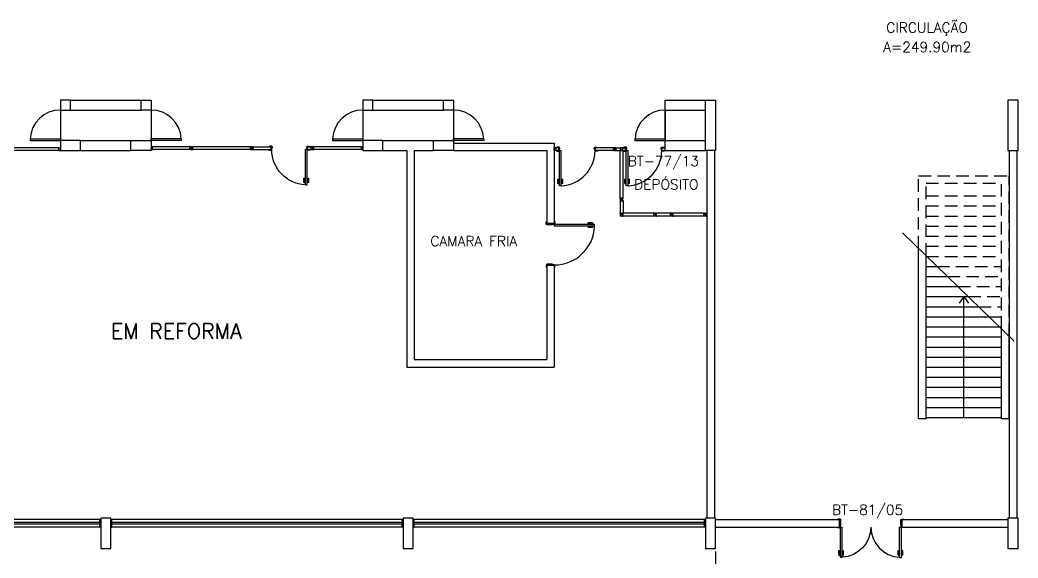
# Model space of a CAD drawing. Header units: millimetres. Extents: x 2069 to 2250, y 1124 to 1284.
# Drawn here: x 2136.39 to 2156.19, y 1190.8 to 1201.48 of the extents above; entities that cross this region are included whole.
import ezdxf

# ---------------------------------------------------------------- set-up
doc = ezdxf.new("R2010")
doc.units = ezdxf.units.MM
doc.linetypes.add('HIDDEN', pattern=[0.375, 0.25, -0.125])
for name, color, linetype in [('ALV', 2, 'Continuous'), ('DIV', 2, 'Continuous'), ('DIV2', 2, 'Continuous'), ('ENDEREÇO', 2, 'Continuous'), ('JANELA', 1, 'Continuous'), ('MACANETA', 1, 'Continuous'), ('MARCO', 2, 'Continuous'), ('PILARES', 3, 'Continuous'), ('PISO', 1, 'Continuous'), ('PORTA', 2, 'Continuous'), ('PROJ', 1, 'HIDDEN'), ('TEXTO', 2, 'Continuous'), ('ÁREA', 2, 'Continuous')]:
    doc.layers.add(name, color=color, linetype=linetype)
doc.styles.get("Standard").update_dxf_attribs({"font": 'arial.ttf'})
doc.styles.add('UNB-100', font='simplex.shx', dxfattribs={"height": 0.2})
doc.styles.add('UNB1-100', font='simplex.shx', dxfattribs={"height": 0.2})
doc.dimstyles.get("Standard").update_dxf_attribs({"dimtxt": 0.18, "dimasz": 0.18, "dimexe": 0.18, "dimexo": 0.0625, "dimgap": 0.09, "dimtad": 0, "dimtih": 1, "dimtoh": 1, "dimdec": 4, "dimzin": 0, "dimdsep": 46, "dimtxsty": 'Standard', "dimcen": 0.09, "dimadec": 0, "dimazin": 0, "dimtfac": 1, "dimtdec": 4, "dimtofl": 0, "dimtmove": 0, "dimatfit": 3, "dimfxl": 1, "dimtolj": 1, "dimtzin": 0, "dimarcsym": 0})

# ---------------------------------------------------------------- blocks, each defined once
blk = doc.blocks.new('DOOR-80')
at = {"layer": 'MACANETA', "color": 1}
for p, q in [((-0.08, -0.755), (-0.08, -0.665)), ((-0.08, -0.665), (-0.075, -0.665)), ((-0.08, -0.755), (-0.053, -0.755)), ((-0.075, -0.755), (-0.075, -0.665)), ((-0.075, -0.735), (-0.053, -0.735)), ((-0.053, -0.728), (-0.05, -0.728)), ((-0.053, -0.763), (-0.053, -0.728)), ((-0.053, -0.763), (-0.05, -0.763)), ((-0.012, -0.728), (-0.015, -0.728)), ((-0.012, -0.763), (-0.015, -0.763)), ((-0.012, -0.763), (-0.012, -0.728)), ((0.01, -0.735), (-0.012, -0.735)), ((0.015, -0.755), (-0.012, -0.755)), ((0.01, -0.755), (0.01, -0.665)), ((0.015, -0.665), (0.01, -0.665)), ((0.015, -0.755), (0.015, -0.665))]:
    blk.add_line(p, q, dxfattribs=at)
at = {"layer": 'PORTA'}
for p, q in [((-0.05, -0.8), (-0.05, 0)), ((-0.015, 0), (-0.05, 0)), ((-0.015, -0.8), (-0.015, 0)), ((-0.05, -0.8), (-0.015, -0.8))]:
    blk.add_line(p, q, dxfattribs=at)
at = {"layer": 'PORTA', "color": 1}
blk.add_arc((-0.02, 0), 0.8, 180, 267.8509, dxfattribs=at)
blk = doc.blocks.new('PL6')
for p, q in [((0, -0.1), (0, 0.1)), ((0, 0.1), (0.6, 0.1)), ((0.6, 0.1), (0.6, -0.1)), ((0.6, -0.1), (0, -0.1))]:
    blk.add_line(p, q)
blk = doc.blocks.new('PL4')
for p, q in [((0, 0.4), (0.2, 0.4)), ((0, 0), (0, 0.4)), ((0.2, 0.4), (0.2, 0)), ((0.2, 0), (0, 0))]:
    blk.add_line(p, q)
blk = doc.blocks.new('PL')
for p, q in [((0.25, 0.25), (0.25, 0.45)), ((0.25, 0.45), (0.45, 0.45)), ((0.45, 0.45), (0.45, 0.25)), ((0.45, 0.25), (0.25, 0.25))]:
    blk.add_line(p, q)
blk = doc.blocks.new('DIV10')
for p, q in [((-0.0051, 0), (0.0051, 0)), ((0, -0.0051), (0, 0.0051)), ((0.0285, 0.0285), (0.9715, 0.0285)), ((0.0285, -0.0285), (0.0285, 0.0285)), ((0.9715, -0.0285), (0.9715, 0.0285)), ((0.9949, 0), (1.0051, 0)), ((1, -0.0051), (1, 0.0051)), ((0.0285, -0.0285), (0.9715, -0.0285))]:
    blk.add_line(p, q)
blk = doc.blocks.new('IMTT')
for p, q in [((-0.005, 0), (0.005, 0)), ((0.029, 0.029), (0, 0.029)), ((0, -0.028), (0, 0.029)), ((0.029, -0.028), (0, -0.028))]:
    blk.add_line(p, q)
blk = doc.blocks.new('DIV12')
for p, q in [((-0.0051, 0), (0.0051, 0)), ((0, -0.0051), (0, 0.0051)), ((0.0285, 0.0285), (1.1715, 0.0285)), ((0.0285, -0.0285), (0.0285, 0.0285)), ((1.1715, -0.0285), (1.1715, 0.0285)), ((1.1949, 0), (1.2051, 0)), ((1.2, -0.0051), (1.2, 0.0051)), ((0.0285, -0.0285), (1.1715, -0.0285))]:
    blk.add_line(p, q)
blk = doc.blocks.new('MTT')
for p, q in [((-0.029, 0.018), (-0.029, 0.029)), ((-0.019, 0.029), (-0.029, 0.029)), ((-0.024, 0.018), (-0.029, 0.018)), ((-0.024, 0.018), (-0.024, -0.019)), ((-0.019, 0.024), (-0.019, 0.029)), ((-0.019, 0.024), (0.018, 0.024)), ((-0.005, 0), (0.005, 0)), ((0, -0.005), (0, 0.005)), ((0.018, 0.024), (0.018, 0.029)), ((0.018, 0.029), (0.029, 0.029)), ((0.024, 0.018), (0.029, 0.018)), ((0.024, 0.018), (0.024, -0.019)), ((0.029, 0.018), (0.029, 0.029)), ((-0.029, -0.019), (-0.024, -0.019)), ((-0.029, -0.019), (-0.029, -0.029)), ((-0.019, -0.029), (-0.029, -0.029)), ((0.018, -0.024), (-0.019, -0.024)), ((-0.019, -0.024), (-0.019, -0.029)), ((0.018, -0.024), (0.018, -0.029)), ((0.018, -0.029), (0.029, -0.029)), ((0.029, -0.019), (0.024, -0.019)), ((0.029, -0.019), (0.029, -0.029))]:
    blk.add_line(p, q)
blk = doc.blocks.new('DIV8')
for p, q in [((0.005, 0), (-0.005, 0)), ((0, 0.005), (0, -0.005)), ((0.024, 0.019), (0.028, 0.019)), ((0.024, 0.017), (0.024, 0.019)), ((0.024, 0.017), (0.028, 0.017)), ((0.028, 0.03), (0.043, 0.03)), ((0.028, 0.03), (0.028, 0.019)), ((0.028, 0.017), (0.028, -0.016)), ((0.769, 0.028), (0.03, 0.028)), ((0.03, 0.028), (0.03, -0.028)), ((0.043, 0.028), (0.043, 0.03)), ((0.757, 0.028), (0.757, 0.03)), ((0.771, 0.03), (0.757, 0.03)), ((0.769, 0.028), (0.769, -0.028)), ((0.771, 0.03), (0.771, 0.019)), ((0.776, 0.019), (0.771, 0.019)), ((0.771, 0.017), (0.771, -0.016)), ((0.776, 0.017), (0.771, 0.017)), ((0.776, 0.017), (0.776, 0.019)), ((0.805, 0), (0.795, 0)), ((0.8, 0.005), (0.8, -0.005)), ((0.024, -0.016), (0.028, -0.016)), ((0.024, -0.019), (0.024, -0.016)), ((0.024, -0.019), (0.028, -0.019)), ((0.028, -0.019), (0.028, -0.03)), ((0.028, -0.03), (0.043, -0.03)), ((0.769, -0.028), (0.03, -0.028)), ((0.043, -0.03), (0.043, -0.028)), ((0.757, -0.03), (0.757, -0.028)), ((0.771, -0.03), (0.757, -0.03)), ((0.776, -0.016), (0.771, -0.016)), ((0.776, -0.019), (0.771, -0.019)), ((0.771, -0.019), (0.771, -0.03)), ((0.776, -0.019), (0.776, -0.016))]:
    blk.add_line(p, q)
blk = doc.blocks.new('DOOR-60')
at = {"layer": 'MACANETA', "color": 1}
for p, q in [((-0.08, -0.555), (-0.08, -0.465)), ((-0.08, -0.465), (-0.075, -0.465)), ((-0.08, -0.555), (-0.053, -0.555)), ((-0.075, -0.555), (-0.075, -0.465)), ((-0.075, -0.535), (-0.053, -0.535)), ((-0.053, -0.528), (-0.05, -0.528)), ((-0.053, -0.563), (-0.053, -0.528)), ((-0.053, -0.563), (-0.05, -0.563)), ((-0.012, -0.528), (-0.015, -0.528)), ((-0.012, -0.563), (-0.015, -0.563)), ((-0.012, -0.563), (-0.012, -0.528)), ((0.01, -0.535), (-0.012, -0.535)), ((0.015, -0.555), (-0.012, -0.555)), ((0.01, -0.555), (0.01, -0.465)), ((0.015, -0.465), (0.01, -0.465)), ((0.015, -0.555), (0.015, -0.465))]:
    blk.add_line(p, q, dxfattribs=at)
at = {"layer": 'PORTA'}
for p, q in [((-0.05, -0.6), (-0.05, 0)), ((-0.015, 0), (-0.05, 0)), ((-0.015, -0.6), (-0.015, 0)), ((-0.05, -0.6), (-0.015, -0.6))]:
    blk.add_line(p, q, dxfattribs=at)
at = {"layer": 'PORTA', "color": 1}
blk.add_arc((-0.02, 0), 0.6, 180, 267.134, dxfattribs=at)
blk = doc.blocks.new('PL10')
for p, q in [((-0.1, 1), (0.1, 1)), ((-0.1, 0), (-0.1, 1)), ((0.1, 1), (0.1, 0)), ((0.1, 0), (-0.1, 0))]:
    blk.add_line(p, q)
blk = doc.blocks.new('DOOR70')
at = {"layer": 'MACANETA', "color": 1}
for p, q in [((-0.015, -0.565), (-0.01, -0.565)), ((-0.015, -0.655), (-0.015, -0.565)), ((-0.01, -0.655), (-0.01, -0.565)), ((0.08, -0.565), (0.075, -0.565)), ((0.075, -0.655), (0.075, -0.565)), ((0.08, -0.655), (0.08, -0.565)), ((-0.015, -0.655), (0.012, -0.655)), ((-0.01, -0.635), (0.012, -0.635)), ((0.012, -0.663), (0.012, -0.628)), ((0.012, -0.628), (0.015, -0.628)), ((0.012, -0.663), (0.015, -0.663)), ((0.053, -0.628), (0.05, -0.628)), ((0.053, -0.663), (0.05, -0.663)), ((0.053, -0.663), (0.053, -0.628)), ((0.075, -0.635), (0.053, -0.635)), ((0.08, -0.655), (0.053, -0.655))]:
    blk.add_line(p, q, dxfattribs=at)
at = {"layer": 'PORTA'}
for p, q in [((0.015, -0.7), (0.015, 0)), ((0.015, 0), (0.05, 0)), ((0.05, -0.7), (0.05, 0)), ((0.05, -0.7), (0.015, -0.7))]:
    blk.add_line(p, q, dxfattribs=at)
at = {"layer": 'PORTA', "color": 1}
blk.add_arc((0.02, 0), 0.7, 272.4563, 0, dxfattribs=at)
blk = doc.blocks.new('*D64')
at = {"layer": 'ALV', "color": 0, "lineweight": -2, "transparency": 16777216}
for p, q in [((2131.993, 1190.928), (2131.993, 1188.865)), ((2150.193, 1190.928), (2150.193, 1188.865)), ((2132.173, 1189.045), (2140.284, 1189.045)), ((2150.013, 1189.045), (2141.902, 1189.045))]:
    blk.add_line(p, q, dxfattribs=at)
at = {"layer": 'ALV', "color": 0, "transparency": 16777216}
for points in [[(2132.173, 1189.075), (2132.173, 1189.015), (2131.993, 1189.045)], [(2150.013, 1189.075), (2150.013, 1189.015), (2150.193, 1189.045)]]:
    blk.add_solid(points, dxfattribs=at)
at = {"layer": 'DEFPOINTS', "color": 0, "transparency": 16777216}
for p in [(2131.993, 1190.99), (2150.193, 1190.99), (2150.193, 1189.045)]:
    blk.add_point(p, dxfattribs=at)
at = {"layer": 'ALV', "color": 0, "transparency": 16777216, "insert": (2141.093, 1189.045), "char_height": 0.2, "attachment_point": 5}
blk.add_mtext('\\A1;{\\H4.5x;FS}', dxfattribs=at)

msp = doc.modelspace()

# ---------------------------------------------------------------- linework, layer by layer
at = {"layer": 'ALV'}
for p, q in [((2137.39325, 1199.89039), (2138.79325, 1199.89039)), ((2143.39325, 1199.89039), (2144.79325, 1199.89039)), ((2149.1929, 1199.89039), (2149.9929, 1199.89039)), ((2149.1929, 1198.89039), (2149.1929, 1199.89039)), ((2137.39325, 1199.69039), (2138.79325, 1199.69039)), ((2143.39325, 1199.69039), (2144.79325, 1199.69039)), ((2149.1929, 1199.69039), (2149.9929, 1199.69039)), ((2137.59325, 1199.09039), (2138.59325, 1199.09039)), ((2143.59325, 1199.09039), (2144.59325, 1199.09039)), ((2144.99325, 1199.04039), (2146.99325, 1199.04039)), ((2146.99325, 1199.04039), (2146.99325, 1197.44039)), ((2149.1929, 1199.09039), (2149.9929, 1199.09039)), ((2137.59325, 1198.89039), (2138.59325, 1198.89039)), ((2143.59325, 1198.89039), (2144.06475, 1198.89039)), ((2144.06475, 1198.89039), (2144.06475, 1194.59039)), ((2144.21475, 1198.89039), (2144.21475, 1194.74039)), ((2144.21475, 1198.89039), (2144.59325, 1198.89039)), ((2144.99325, 1198.89039), (2146.84325, 1198.89039)), ((2146.84325, 1198.89039), (2146.84325, 1197.44039)), ((2149.1929, 1198.89039), (2149.9929, 1198.89039)), ((2150.01825, 1198.89039), (2150.01825, 1191.59039)), ((2150.16825, 1198.89039), (2150.16825, 1191.59039)), ((2156.01825, 1198.89039), (2156.01825, 1191.59039)), ((2156.16825, 1198.89039), (2156.16825, 1191.59039)), ((2146.99325, 1197.44039), (2146.84325, 1197.44039)), ((2146.84325, 1196.61039), (2146.84325, 1194.74039)), ((2146.99325, 1196.61039), (2146.84325, 1196.61039)), ((2146.99325, 1196.61039), (2146.99325, 1194.59039)), ((2144.21475, 1194.74039), (2146.84325, 1194.74039)), ((2144.06475, 1194.59039), (2146.99325, 1194.59039)), ((2137.99325, 1191.41539), (2137.99325, 1191.56539)), ((2138.19325, 1191.56539), (2138.19325, 1191.41539)), ((2143.99325, 1191.41539), (2143.99325, 1191.56539)), ((2144.19325, 1191.56539), (2144.19325, 1191.41539)), ((2149.99325, 1191.41539), (2149.99325, 1191.56539)), ((2150.19325, 1191.56539), (2152.65324, 1191.56539)), ((2152.65324, 1191.41539), (2152.65324, 1191.56539)), ((2153.89325, 1191.56539), (2155.99325, 1191.56539)), ((2153.89325, 1191.41539), (2153.89325, 1191.56539)), ((2150.19325, 1191.41539), (2152.65324, 1191.41539)), ((2153.89325, 1191.41539), (2155.99325, 1191.41539))]:
    msp.add_line(p, q, dxfattribs=at)
at = {"layer": 'DIV2'}
for p, q in [((2140.98815, 1198.93889), (2140.99835, 1198.93889)), ((2140.99325, 1198.94399), (2140.99325, 1198.93379)), ((2141.02175, 1198.96739), (2141.02175, 1198.91039)), ((2141.02175, 1198.96739), (2141.37575, 1198.96739)), ((2141.02175, 1198.91039), (2141.37575, 1198.91039)), ((2141.33075, 1198.91039), (2141.33075, 1198.90039)), ((2141.33075, 1198.90039), (2141.38075, 1198.90039)), ((2141.39075, 1198.97739), (2141.34075, 1198.97739)), ((2141.34075, 1198.97739), (2141.34075, 1198.96739)), ((2141.37575, 1198.91039), (2141.37575, 1198.96739)), ((2141.37575, 1198.96739), (2141.39075, 1198.96739)), ((2141.37575, 1198.91039), (2141.38075, 1198.91039)), ((2141.38075, 1198.90039), (2141.38075, 1198.91039)), ((2141.38075, 1198.91039), (2141.39075, 1198.91039)), ((2141.39075, 1198.96739), (2141.39075, 1198.97739)), ((2141.40075, 1198.96739), (2141.39075, 1198.96739)), ((2141.39075, 1198.91039), (2141.39075, 1198.94539)), ((2141.39075, 1198.94539), (2141.40075, 1198.94539)), ((2141.40075, 1198.94539), (2141.40075, 1198.96739)), ((2142.08075, 1198.94539), (2142.08075, 1198.96739)), ((2142.08075, 1198.96739), (2142.09075, 1198.96739)), ((2142.09075, 1198.94539), (2142.08075, 1198.94539)), ((2142.09075, 1198.96739), (2142.09075, 1198.97739)), ((2142.09075, 1198.97739), (2142.14075, 1198.97739)), ((2142.10575, 1198.96739), (2142.09075, 1198.96739)), ((2142.09075, 1198.91039), (2142.09075, 1198.94539)), ((2142.10075, 1198.91039), (2142.09075, 1198.91039)), ((2142.10075, 1198.90039), (2142.10075, 1198.91039)), ((2142.10575, 1198.91039), (2142.10075, 1198.91039)), ((2142.15075, 1198.90039), (2142.10075, 1198.90039)), ((2142.10575, 1198.96739), (2142.16475, 1198.96739)), ((2142.10575, 1198.91039), (2142.10575, 1198.96739)), ((2142.10575, 1198.91039), (2142.16475, 1198.91039)), ((2142.14075, 1198.97739), (2142.14075, 1198.96739)), ((2142.15075, 1198.91039), (2142.15075, 1198.90039)), ((2142.16475, 1198.96739), (2142.16475, 1198.91039)), ((2142.18815, 1198.93889), (2142.19835, 1198.93889)), ((2142.19325, 1198.94399), (2142.19325, 1198.93379)), ((2146.99835, 1198.91889), (2146.98815, 1198.91889)), ((2146.99325, 1198.92399), (2146.99325, 1198.91379)), ((2147.02175, 1198.94739), (2147.02175, 1198.89039)), ((2147.08075, 1198.94739), (2147.02175, 1198.94739)), ((2147.08075, 1198.89039), (2147.02175, 1198.89039)), ((2147.03575, 1198.89039), (2147.03575, 1198.88039)), ((2147.03575, 1198.88039), (2147.08575, 1198.88039)), ((2147.09575, 1198.95739), (2147.04575, 1198.95739)), ((2147.04575, 1198.95739), (2147.04575, 1198.94739)), ((2147.08075, 1198.89039), (2147.08075, 1198.94739)), ((2147.08075, 1198.94739), (2147.09575, 1198.94739)), ((2147.08075, 1198.89039), (2147.08575, 1198.89039)), ((2147.08575, 1198.88039), (2147.08575, 1198.89039)), ((2147.08575, 1198.89039), (2147.09575, 1198.89039)), ((2147.09575, 1198.94739), (2147.09575, 1198.95739)), ((2147.10575, 1198.94739), (2147.09575, 1198.94739)), ((2147.09575, 1198.89039), (2147.09575, 1198.92539)), ((2147.09575, 1198.92539), (2147.10575, 1198.92539)), ((2147.10575, 1198.92539), (2147.10575, 1198.94739)), ((2147.78575, 1198.92539), (2147.78575, 1198.94739)), ((2147.78575, 1198.94739), (2147.79575, 1198.94739)), ((2147.79575, 1198.92539), (2147.78575, 1198.92539)), ((2147.79575, 1198.94739), (2147.79575, 1198.95739)), ((2147.79575, 1198.95739), (2147.84575, 1198.95739)), ((2147.81075, 1198.94739), (2147.79575, 1198.94739)), ((2147.79575, 1198.89039), (2147.79575, 1198.92539)), ((2147.80575, 1198.89039), (2147.79575, 1198.89039)), ((2147.80575, 1198.88039), (2147.80575, 1198.89039)), ((2147.81075, 1198.89039), (2147.80575, 1198.89039)), ((2147.85575, 1198.88039), (2147.80575, 1198.88039)), ((2148.16475, 1198.94739), (2147.81075, 1198.94739)), ((2147.81075, 1198.89039), (2147.81075, 1198.94739)), ((2148.16475, 1198.89039), (2147.81075, 1198.89039)), ((2147.84575, 1198.95739), (2147.84575, 1198.94739)), ((2147.85575, 1198.89039), (2147.85575, 1198.88039)), ((2148.16475, 1198.94739), (2148.16475, 1198.89039)), ((2148.19835, 1198.91889), (2148.18815, 1198.91889)), ((2148.19325, 1198.92399), (2148.19325, 1198.91379)), ((2148.22175, 1198.94739), (2148.30125, 1198.94739)), ((2148.22175, 1198.89039), (2148.30125, 1198.89039)), ((2148.35825, 1198.94739), (2148.40586, 1198.94739)), ((2148.36086, 1198.89039), (2148.36086, 1198.88039)), ((2148.36086, 1198.89039), (2148.40586, 1198.89039)), ((2148.36086, 1198.88039), (2148.41086, 1198.88039)), ((2148.42086, 1198.95739), (2148.37086, 1198.95739)), ((2148.37086, 1198.95739), (2148.37086, 1198.94739)), ((2148.40586, 1198.89039), (2148.40586, 1198.94739)), ((2148.40586, 1198.94739), (2148.42086, 1198.94739)), ((2148.40586, 1198.89039), (2148.41086, 1198.89039)), ((2148.41086, 1198.88039), (2148.41086, 1198.89039)), ((2148.41086, 1198.89039), (2148.42086, 1198.89039)), ((2148.42086, 1198.94739), (2148.42086, 1198.95739)), ((2148.43086, 1198.94739), (2148.42086, 1198.94739)), ((2148.42086, 1198.89039), (2148.42086, 1198.92539)), ((2148.42086, 1198.92539), (2148.43086, 1198.92539)), ((2148.43086, 1198.92539), (2148.43086, 1198.94739)), ((2149.11086, 1198.92539), (2149.11086, 1198.94739)), ((2149.11086, 1198.94739), (2149.12086, 1198.94739)), ((2149.12086, 1198.92539), (2149.11086, 1198.92539)), ((2149.12086, 1198.94739), (2149.12086, 1198.95739)), ((2149.12086, 1198.95739), (2149.17086, 1198.95739)), ((2149.13586, 1198.94739), (2149.12086, 1198.94739)), ((2149.12086, 1198.89039), (2149.12086, 1198.92539)), ((2149.13086, 1198.89039), (2149.12086, 1198.89039)), ((2149.13086, 1198.88039), (2149.13086, 1198.89039)), ((2149.13586, 1198.89039), (2149.13086, 1198.89039)), ((2149.18086, 1198.88039), (2149.13086, 1198.88039)), ((2149.13586, 1198.89039), (2149.13586, 1198.94739)), ((2149.13586, 1198.94739), (2149.19325, 1198.94739)), ((2149.13586, 1198.89039), (2149.1929, 1198.89039)), ((2149.17086, 1198.95739), (2149.17086, 1198.94739)), ((2149.18086, 1198.89039), (2149.18086, 1198.88039)), ((2148.30125, 1197.89039), (2148.30125, 1197.64739)), ((2148.35825, 1197.89039), (2148.35825, 1197.64739))]:
    msp.add_line(p, q, dxfattribs=at)
at = {"layer": 'JANELA'}
for p, q in [((2137.97325, 1191.56539), (2132.21325, 1191.56539)), ((2137.97325, 1191.50539), (2132.21325, 1191.50539)), ((2137.97325, 1191.50539), (2132.21325, 1191.50539)), ((2137.97325, 1191.47539), (2132.21325, 1191.47539)), ((2143.97325, 1191.56539), (2138.21325, 1191.56539)), ((2143.97325, 1191.50539), (2138.21325, 1191.50539)), ((2143.97325, 1191.47539), (2138.21325, 1191.47539)), ((2149.97325, 1191.56539), (2144.21325, 1191.56539)), ((2149.97325, 1191.50539), (2144.21325, 1191.50539)), ((2149.97325, 1191.47539), (2144.21325, 1191.47539)), ((2137.97325, 1191.41539), (2132.21325, 1191.41539)), ((2143.97325, 1191.41539), (2138.21325, 1191.41539)), ((2149.97325, 1191.41539), (2144.21325, 1191.41539))]:
    msp.add_line(p, q, dxfattribs=at)
at = {"layer": 'JANELA', "color": 3}
for p, q in [((2137.99325, 1191.56539), (2137.97325, 1191.56539)), ((2137.97325, 1191.56539), (2137.99325, 1191.56539)), ((2137.97325, 1191.41539), (2137.97325, 1191.56539)), ((2138.19325, 1191.56539), (2138.21325, 1191.56539)), ((2138.21325, 1191.56539), (2138.19325, 1191.56539)), ((2138.21325, 1191.41539), (2138.21325, 1191.56539)), ((2143.99325, 1191.56539), (2143.97325, 1191.56539)), ((2143.97325, 1191.56539), (2143.99325, 1191.56539)), ((2143.97325, 1191.41539), (2143.97325, 1191.56539)), ((2144.19325, 1191.56539), (2144.21325, 1191.56539)), ((2144.21325, 1191.56539), (2144.19325, 1191.56539)), ((2144.21325, 1191.41539), (2144.21325, 1191.56539)), ((2149.99325, 1191.56539), (2149.97325, 1191.56539)), ((2149.97325, 1191.56539), (2149.99325, 1191.56539)), ((2149.97325, 1191.41539), (2149.97325, 1191.56539)), ((2150.19325, 1191.56539), (2150.21325, 1191.56539)), ((2137.99325, 1191.41539), (2137.97325, 1191.41539)), ((2138.19325, 1191.41539), (2138.21325, 1191.41539)), ((2143.99325, 1191.41539), (2143.97325, 1191.41539)), ((2144.19325, 1191.41539), (2144.21325, 1191.41539)), ((2149.99325, 1191.41539), (2149.97325, 1191.41539))]:
    msp.add_line(p, q, dxfattribs=at)
at = {"layer": 'MARCO'}
for p, q in [((2146.83325, 1197.47539), (2146.84325, 1197.47539)), ((2146.83325, 1197.42539), (2146.83325, 1197.47539)), ((2146.84325, 1197.42539), (2146.83325, 1197.42539)), ((2146.84325, 1197.44039), (2146.84325, 1197.42539)), ((2146.84325, 1197.41539), (2146.84325, 1197.42539)), ((2146.95825, 1197.41539), (2146.84325, 1197.41539)), ((2146.95825, 1197.42539), (2146.95825, 1197.41539)), ((2146.99325, 1197.42539), (2146.95825, 1197.42539)), ((2146.99325, 1197.48539), (2147.00325, 1197.48539)), ((2146.99325, 1197.44039), (2146.99325, 1197.43539)), ((2146.99325, 1197.43539), (2146.99325, 1197.42539)), ((2147.00325, 1197.43539), (2146.99325, 1197.43539)), ((2147.00325, 1197.48539), (2147.00325, 1197.43539)), ((2146.83325, 1196.62539), (2146.83325, 1196.57539)), ((2146.84325, 1196.62539), (2146.83325, 1196.62539)), ((2146.84325, 1196.63539), (2146.84325, 1196.62539)), ((2146.95825, 1196.63539), (2146.84325, 1196.63539)), ((2146.84325, 1196.61039), (2146.84325, 1196.62539)), ((2146.95825, 1196.62539), (2146.95825, 1196.63539)), ((2146.99325, 1196.62539), (2146.95825, 1196.62539)), ((2146.99325, 1196.61539), (2146.99325, 1196.62539)), ((2146.99325, 1196.61039), (2146.99325, 1196.61539)), ((2147.00325, 1196.61539), (2146.99325, 1196.61539)), ((2147.00325, 1196.56539), (2147.00325, 1196.61539)), ((2146.83325, 1196.57539), (2146.84325, 1196.57539)), ((2146.99325, 1196.56539), (2147.00325, 1196.56539)), ((2152.66824, 1191.57539), (2152.61824, 1191.57539)), ((2152.61824, 1191.57539), (2152.61824, 1191.56539)), ((2152.65324, 1191.56539), (2152.66824, 1191.56539)), ((2152.66824, 1191.56539), (2152.66824, 1191.57539)), ((2152.67824, 1191.56539), (2152.66824, 1191.56539)), ((2152.67824, 1191.45039), (2152.67824, 1191.56539)), ((2153.86825, 1191.56539), (2153.87825, 1191.56539)), ((2153.86825, 1191.45039), (2153.86825, 1191.56539)), ((2153.87825, 1191.57539), (2153.92825, 1191.57539)), ((2153.87825, 1191.56539), (2153.87825, 1191.57539)), ((2153.89325, 1191.56539), (2153.87825, 1191.56539)), ((2153.92825, 1191.57539), (2153.92825, 1191.56539)), ((2152.60824, 1191.41539), (2152.60824, 1191.40539)), ((2152.60824, 1191.40539), (2152.65824, 1191.40539)), ((2152.65324, 1191.41539), (2152.65824, 1191.41539)), ((2152.65824, 1191.40539), (2152.65824, 1191.41539)), ((2152.65824, 1191.41539), (2152.66824, 1191.41539)), ((2152.66824, 1191.41539), (2152.66824, 1191.45039)), ((2152.66824, 1191.45039), (2152.67824, 1191.45039)), ((2153.87825, 1191.45039), (2153.86825, 1191.45039)), ((2153.87825, 1191.41539), (2153.87825, 1191.45039)), ((2153.88825, 1191.41539), (2153.87825, 1191.41539)), ((2153.89325, 1191.41539), (2153.88825, 1191.41539)), ((2153.88825, 1191.40539), (2153.88825, 1191.41539)), ((2153.93825, 1191.40539), (2153.88825, 1191.40539)), ((2153.93825, 1191.41539), (2153.93825, 1191.40539))]:
    msp.add_line(p, q, dxfattribs=at)
at = {"layer": 'PISO', "color": 1}
for p, q in [((2153.89858, 1197.25457), (2156.11825, 1195.10883)), ((2154.21825, 1193.56539), (2154.21825, 1196.94555)), ((2154.36825, 1193.56539), (2154.36825, 1196.80055)), ((2154.36825, 1196.59039), (2154.58565, 1196.59039)), ((2154.36825, 1196.39039), (2154.79255, 1196.39039)), ((2154.36825, 1196.19039), (2154.99944, 1196.19039)), ((2154.36825, 1195.99039), (2155.20633, 1195.99039)), ((2155.11825, 1195.99039), (2155.02682, 1195.86424)), ((2155.11825, 1193.59039), (2155.11825, 1195.99039)), ((2155.11825, 1195.99039), (2155.20968, 1195.86424)), ((2154.36825, 1195.79039), (2155.41322, 1195.79039)), ((2154.36825, 1195.59039), (2155.62011, 1195.59039)), ((2154.36825, 1195.39039), (2155.86825, 1195.39039)), ((2155.86825, 1193.56539), (2155.86825, 1195.35051)), ((2154.36825, 1195.19039), (2155.86825, 1195.19039)), ((2156.01825, 1193.56539), (2156.01825, 1195.2055)), ((2154.36825, 1194.99039), (2155.86825, 1194.99039)), ((2154.36825, 1194.79039), (2155.86825, 1194.79039)), ((2154.36825, 1194.59039), (2155.86825, 1194.59039)), ((2154.36825, 1194.39039), (2155.86825, 1194.39039)), ((2154.36825, 1194.19039), (2155.86825, 1194.19039)), ((2154.36825, 1193.99039), (2155.86825, 1193.99039)), ((2154.36825, 1193.79039), (2155.86825, 1193.79039)), ((2154.36825, 1193.56539), (2154.21825, 1193.56539)), ((2154.36825, 1193.59039), (2155.86825, 1193.59039)), ((2156.01825, 1193.56539), (2155.86825, 1193.56539))]:
    msp.add_line(p, q, dxfattribs=at)
at = {"layer": 'PORTA', "color": 2}
for p, q in [((2137.19325, 1199.69039), (2137.19325, 1199.09039)), ((2137.19325, 1199.69039), (2137.19325, 1199.09039)), ((2138.99325, 1199.69039), (2138.99325, 1199.09039)), ((2138.99325, 1199.69039), (2138.99325, 1199.09039)), ((2143.19325, 1199.69039), (2143.19325, 1199.09039)), ((2143.19325, 1199.69039), (2143.19325, 1199.09039)), ((2144.99325, 1199.69039), (2144.99325, 1199.09039)), ((2144.99325, 1199.69039), (2144.99325, 1199.09039)), ((2149.19325, 1199.69039), (2149.19325, 1199.09039)), ((2149.19325, 1199.69039), (2149.19325, 1199.09039))]:
    msp.add_line(p, q, dxfattribs=at)
at = {"layer": 'PORTA'}
for p, q in [((2136.59325, 1199.12539), (2137.19325, 1199.12539)), ((2136.59325, 1199.12539), (2136.59325, 1199.09039)), ((2136.59325, 1199.12539), (2136.59325, 1199.09039)), ((2136.59325, 1199.12539), (2137.19325, 1199.12539)), ((2136.59325, 1199.09039), (2137.19325, 1199.09039)), ((2136.59325, 1199.09039), (2137.19325, 1199.09039)), ((2137.19325, 1199.09039), (2137.19325, 1199.12539)), ((2137.19325, 1199.09039), (2137.19325, 1199.12539)), ((2138.99325, 1199.09039), (2138.99325, 1199.12539)), ((2139.59326, 1199.12539), (2138.99325, 1199.12539)), ((2139.59326, 1199.12539), (2138.99325, 1199.12539)), ((2138.99325, 1199.09039), (2138.99325, 1199.12539)), ((2139.59326, 1199.09039), (2138.99325, 1199.09039)), ((2139.59326, 1199.09039), (2138.99325, 1199.09039)), ((2139.59326, 1199.12539), (2139.59326, 1199.09039)), ((2139.59326, 1199.12539), (2139.59326, 1199.09039)), ((2142.59325, 1199.12539), (2143.19325, 1199.12539)), ((2142.59325, 1199.12539), (2143.19325, 1199.12539)), ((2142.59325, 1199.12539), (2142.59325, 1199.09039)), ((2142.59325, 1199.12539), (2142.59325, 1199.09039)), ((2142.59325, 1199.09039), (2143.19325, 1199.09039)), ((2142.59325, 1199.09039), (2143.19325, 1199.09039)), ((2143.19325, 1199.09039), (2143.19325, 1199.12539)), ((2143.19325, 1199.09039), (2143.19325, 1199.12539)), ((2145.59326, 1199.12539), (2144.99325, 1199.12539)), ((2145.59326, 1199.12539), (2144.99325, 1199.12539)), ((2144.99325, 1199.09039), (2144.99325, 1199.12539)), ((2144.99325, 1199.09039), (2144.99325, 1199.12539)), ((2145.59326, 1199.09039), (2144.99325, 1199.09039)), ((2145.59326, 1199.09039), (2144.99325, 1199.09039)), ((2145.59326, 1199.12539), (2145.59326, 1199.09039)), ((2145.59326, 1199.12539), (2145.59326, 1199.09039)), ((2148.59325, 1199.12539), (2148.59325, 1199.09039)), ((2148.59325, 1199.12539), (2149.19325, 1199.12539)), ((2148.59325, 1199.12539), (2148.59325, 1199.09039)), ((2148.59325, 1199.12539), (2149.19325, 1199.12539)), ((2148.59325, 1199.09039), (2149.19325, 1199.09039)), ((2148.59325, 1199.09039), (2149.19325, 1199.09039)), ((2149.19325, 1199.09039), (2149.19325, 1199.12539)), ((2149.19325, 1199.09039), (2149.19325, 1199.12539))]:
    msp.add_line(p, q, dxfattribs=at)
at = {"layer": 'PORTA', "color": 1}
for centre, start, end in [((2137.19325, 1199.09539), 90, 177.134009), ((2137.19325, 1199.09539), 90, 177.134009), ((2138.99325, 1199.09539), 2.865991, 90), ((2138.99325, 1199.09539), 2.865991, 90), ((2143.19325, 1199.09539), 90, 177.134009), ((2143.19325, 1199.09539), 90, 177.134009), ((2144.99325, 1199.09539), 2.865991, 90), ((2144.99325, 1199.09539), 2.865991, 90), ((2149.19325, 1199.09539), 90, 177.134009), ((2149.19325, 1199.09539), 90, 177.134009)]:
    msp.add_arc(centre, 0.60001, start, end, dxfattribs=at)
at = {"layer": 'PROJ'}
for p, q in [((2154.21825, 1196.94555), (2154.21825, 1198.39039)), ((2154.21825, 1198.39039), (2156.01825, 1198.39039)), ((2156.01825, 1195.2055), (2156.01825, 1198.39039)), ((2154.36825, 1196.80055), (2154.36825, 1198.24039)), ((2154.36825, 1198.24039), (2155.86825, 1198.24039)), ((2155.86825, 1195.35051), (2155.86825, 1198.24039)), ((2154.36825, 1197.99039), (2155.86825, 1197.99039)), ((2154.36825, 1197.79039), (2155.86825, 1197.79039)), ((2154.36825, 1197.59039), (2155.86825, 1197.59039)), ((2154.36825, 1197.39039), (2155.86825, 1197.39039)), ((2154.36825, 1197.19039), (2155.86825, 1197.19039)), ((2154.36825, 1196.99039), (2155.86825, 1196.99039)), ((2154.36825, 1196.79039), (2155.86825, 1196.79039)), ((2154.58565, 1196.59039), (2155.86825, 1196.59039)), ((2154.79255, 1196.39039), (2155.86825, 1196.39039)), ((2154.99944, 1196.19039), (2155.86825, 1196.19039)), ((2155.20633, 1195.99039), (2155.86825, 1195.99039)), ((2155.41322, 1195.79039), (2155.86825, 1195.79039)), ((2155.62011, 1195.59039), (2155.86825, 1195.59039))]:
    msp.add_line(p, q, dxfattribs=at)

# ---------------------------------------------------------------- block references
at = {"layer": 'DIV', "xscale": -1, "rotation": 359.9999999948553}
msp.add_blockref('DOOR70', (2142.10575, 1198.91039), dxfattribs=at)
at = {"layer": 'DIV', "xscale": -1}
msp.add_blockref('IMTT', (2143.19325, 1198.93889), dxfattribs=at)
at = {"layer": 'DIV'}
for p in [(2147.08075, 1198.89039), (2148.40586, 1198.89039)]:
    msp.add_blockref('DOOR70', p, dxfattribs=at)
at = {"layer": 'DIV2', "xscale": -1}
for name, p in [('DIV10', (2137.19325, 1198.91889)), ('IMTT', (2137.19325, 1198.91889)), ('DIV12', (2140.99325, 1198.93889)), ('DIV10', (2143.19325, 1198.93889)), ('IMTT', (2149.19325, 1198.91889)), ('DIV10', (2149.32975, 1197.61889)), ('DIV10', (2149.98975, 1197.61889))]:
    msp.add_blockref(name, p, dxfattribs=at)
for name, p, rotation in [('DIV8', (2138.99325, 1198.93889), 180), ('IMTT', (2138.99325, 1198.93889), 180), ('MTT', (2139.79325, 1198.93889), 180), ('MTT', (2140.99325, 1198.93889), 180), ('MTT', (2142.19325, 1198.93889), 180), ('MTT', (2148.19325, 1198.91889), 180), ('MTT', (2148.32975, 1198.91889), 180), ('DIV10', (2148.32975, 1197.91889), 270), ('MTT', (2148.32975, 1197.91889), 180), ('MTT', (2148.32975, 1197.61889), 180), ('MTT', (2148.98975, 1197.61889), 180), ('MTT', (2149.32975, 1197.61889), 180), ('MTT', (2149.98975, 1197.61889), 180)]:
    msp.add_blockref(name, p, dxfattribs=dict(at, rotation=rotation))
at = {"layer": 'DIV2'}
msp.add_blockref('IMTT', (2146.99325, 1198.91889), dxfattribs=at)
at = {"layer": 'PILARES', "xscale": -1}
for name, p, rotation in [('PL', (2136.94325, 1200.14039), 180), ('PL', (2142.94325, 1200.14039), 180), ('PL10', (2156.09325, 1199.89039), 180), ('PL4', (2137.19325, 1198.89039), 270), ('PL4', (2143.19325, 1198.89039), 270), ('PL6', (2138.09325, 1191.59039), 90), ('PL6', (2144.09325, 1191.59039), 90), ('PL6', (2150.09325, 1191.59039), 90), ('PL6', (2156.09325, 1191.59039), 90)]:
    msp.add_blockref(name, p, dxfattribs=dict(at, rotation=rotation))
at = {"layer": 'PILARES'}
for name, p, rotation in [('PL', (2139.24325, 1200.14039), 180), ('PL', (2145.24325, 1200.14039), 180), ('PL10', (2150.09325, 1199.89039), 180), ('PL4', (2138.99325, 1198.89039), 90), ('PL4', (2144.99325, 1198.89039), 90)]:
    msp.add_blockref(name, p, dxfattribs=dict(at, rotation=rotation))
at = {"layer": 'PORTA', "rotation": 90.00000000771648}
msp.add_blockref('DOOR-80', (2146.99325, 1197.44039), dxfattribs=at)
at = {"layer": 'PORTA', "xscale": -1, "rotation": 359.9999999948552}
msp.add_blockref('DOOR-60', (2152.65324, 1191.41539), dxfattribs=at)
at = {"layer": 'PORTA'}
msp.add_blockref('DOOR-60', (2153.89325, 1191.41539), dxfattribs=at)

# ---------------------------------------------------------------- texts
at = {"layer": 'ENDEREÇO', "style": 'UNB-100'}
for s, p in [('BT-77/13', (2148.44827, 1198.58225)), ('BT-81/05', (2152.50117, 1191.65801))]:
    msp.add_text(s, height=0.2, dxfattribs=at).set_placement(p)
at = {"layer": 'TEXTO', "style": 'UNB-100'}
for s, height, p in [('CIRCULAÇÃO', 0.2, (2153.57868, 1201.23131)), ('DEPÓSITO', 0.2, (2148.57622, 1198.11894)), ('CAMARA FRIA', 0.2, (2144.53407, 1196.994)), ('EM REFORMA', 0.3, (2138.19827, 1195.15585))]:
    msp.add_text(s, height=height, dxfattribs=at).set_placement(p)
at = {"layer": 'ÁREA', "style": 'UNB1-100'}
msp.add_text('A=249.90m2', height=0.2, dxfattribs=at).set_placement((2153.51795, 1200.84697))

# ---------------------------------------------------------------- dimensions: what is measured, and where the dimension line sits
at = {"layer": 'ALV'}
dim = msp.add_linear_dim(base=(2150.19325, 1189.04547), p1=(2131.99325, 1190.99039), p2=(2150.19325, 1190.99039), text='{\\H4.5x;FS}', dimstyle='Standard', override={"dimtxt": 0.2, "dimtix": 1}, dxfattribs=at)
dim.commit()
dim.dimension.update_dxf_attribs({"geometry": '*D64', "text_midpoint": (2141.09325, 1189.04547)})

doc.saveas('drawing.dxf')
